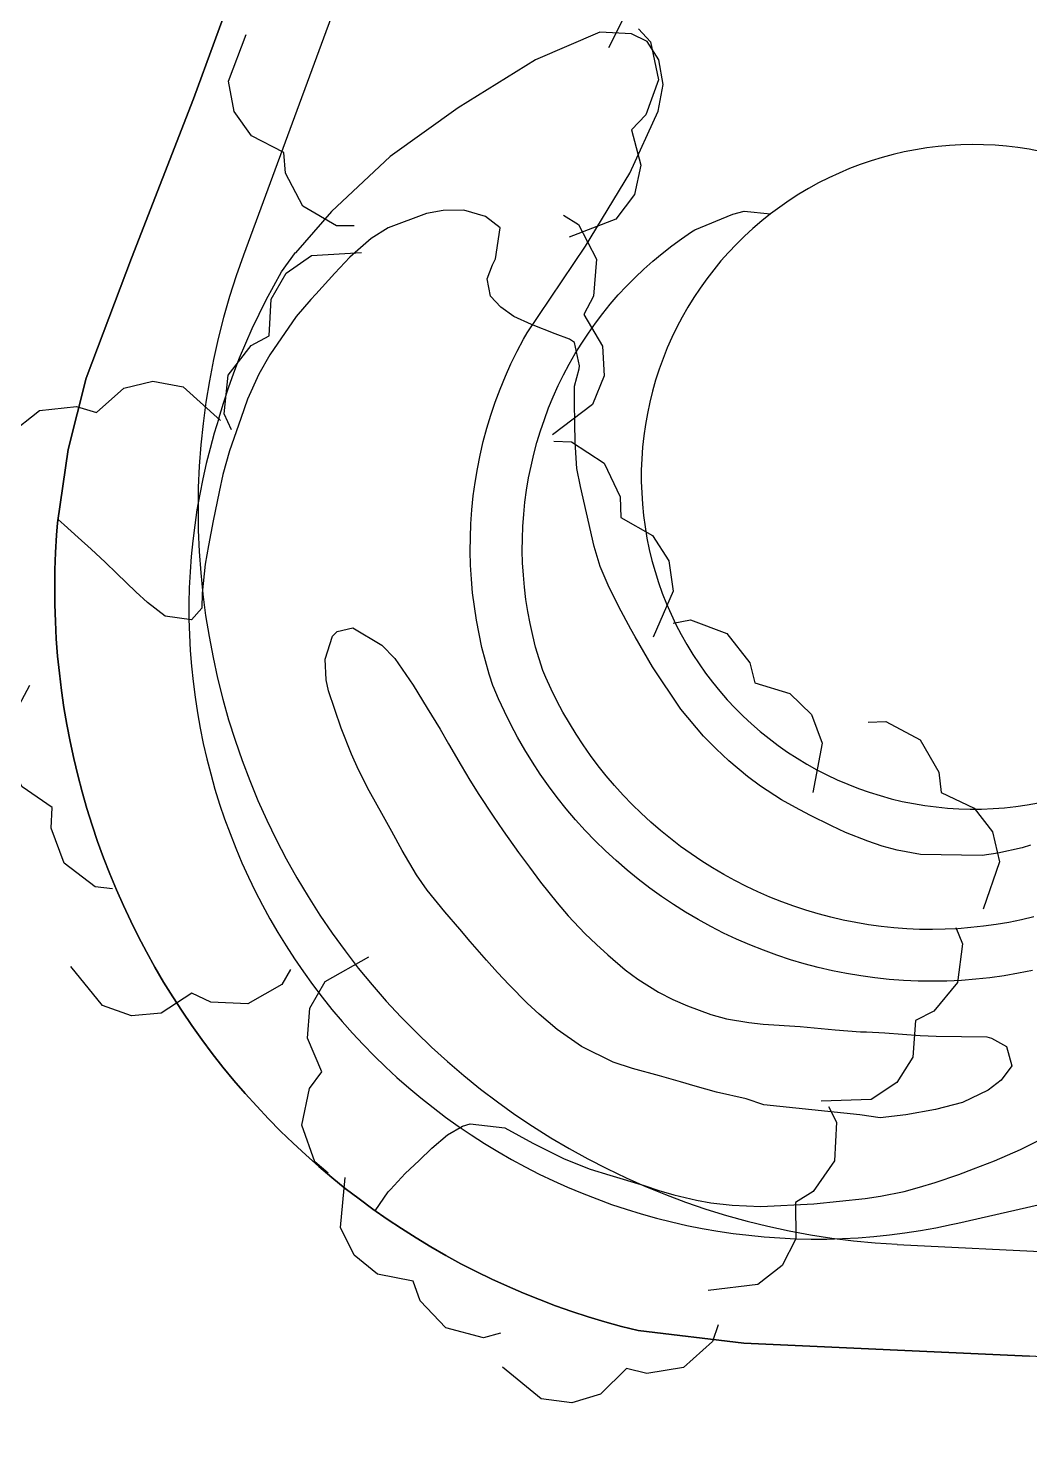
# Model space of a CAD drawing. Extents: x 483350 to 484165, y 4631134 to 4631561.
# Drawn here: x 483947.36 to 483967.77, y 4631455.75 to 4631484.69 of the extents above; entities that cross this region are included whole.
import ezdxf

# ---------------------------------------------------------------- set-up
doc = ezdxf.new("R2010")
doc.units = 0
doc.header["$MEASUREMENT"] = 0
doc.layers.add('1000_corbes', color=35, linetype='Continuous', plot=False)
doc.layers.add('1000_corbes mestres', color=37, linetype='Continuous', plot=False)
doc.layers.add('_POUM POLIGON', color=5, linetype='Continuous', lineweight=30)
for name, color, linetype in [('illes', 252, 'Continuous'), ('topo', 252, 'Continuous'), ('voreres', 252, 'Continuous')]:
    doc.layers.add(name, color=color, linetype=linetype)
doc.layers.add('vegetació_ boscos', color=7, linetype='Continuous', true_color=0x8bb078)

msp = doc.modelspace()

# ---------------------------------------------------------------- linework, layer by layer
at = {"layer": '1000_corbes', "flags": 128}
msp.add_lwpolyline([(483962.345, 4631462.742), (483961.985, 4631462.862), (483961.38, 4631462.998), (483960.946, 4631463.119), (483960.649, 4631463.209), (483960.221, 4631463.331), (483959.669, 4631463.483), (483959.28, 4631463.613), (483958.632, 4631463.933), (483958.132, 4631464.275), (483957.768, 4631464.587), (483957.521, 4631464.815), (483957.156, 4631465.186), (483956.921, 4631465.44), (483956.696, 4631465.692), (483956.361, 4631466.074), (483956.153, 4631466.321), (483955.848, 4631466.676), (483955.485, 4631467.121), (483955.268, 4631467.43), (483954.973, 4631467.927), (483954.765, 4631468.318), (483954.596, 4631468.621), (483954.303, 4631469.144), (483954.085, 4631469.571), (483953.941, 4631469.89), (483953.735, 4631470.42), (483953.471, 4631471.185), (483953.428, 4631471.406), (483953.403, 4631471.827), (483953.557, 4631472.297), (483953.654, 4631472.392), (483953.973, 4631472.466), (483954.564, 4631472.112), (483954.827, 4631471.842), (483955.201, 4631471.301), (483955.486, 4631470.829), (483955.749, 4631470.404), (483955.921, 4631470.104), (483956.176, 4631469.658), (483956.353, 4631469.365), (483956.539, 4631469.068), (483956.831, 4631468.628), (483957.036, 4631468.33), (483957.348, 4631467.887), (483957.574, 4631467.588), (483957.796, 4631467.285), (483958.136, 4631466.861), (483958.362, 4631466.598), (483958.701, 4631466.233), (483958.939, 4631466.008), (483959.171, 4631465.799), (483959.521, 4631465.495), (483959.778, 4631465.301), (483960.199, 4631465.04), (483960.493, 4631464.888), (483960.795, 4631464.757), (483961.271, 4631464.581), (483961.59, 4631464.493), (483962.039, 4631464.417), (483962.335, 4631464.387), (483963.086, 4631464.336), (483963.803, 4631464.272), (483964.317, 4631464.233), (483964.442, 4631464.229), (483964.817, 4631464.209), (483965.537, 4631464.153), (483965.86, 4631464.142), (483966.895, 4631464.131), (483966.99, 4631464.099), (483967.293, 4631463.933), (483967.404, 4631463.537), (483967.185, 4631463.245), (483966.923, 4631463.039), (483966.398, 4631462.79), (483965.848, 4631462.645), (483965.245, 4631462.537), (483964.718, 4631462.479), (483964.307, 4631462.536), (483962.345, 4631462.742)], dxfattribs=at)
msp.add_lwpolyline([(483962.345, 4631462.742), (483961.985, 4631462.862), (483961.38, 4631462.998), (483960.946, 4631463.119), (483960.649, 4631463.209), (483960.221, 4631463.331), (483959.669, 4631463.483), (483959.28, 4631463.613), (483958.632, 4631463.933), (483958.132, 4631464.275), (483957.768, 4631464.587), (483957.521, 4631464.815), (483957.156, 4631465.186), (483956.921, 4631465.44), (483956.696, 4631465.692), (483956.361, 4631466.074), (483956.153, 4631466.321), (483955.848, 4631466.676), (483955.485, 4631467.121), (483955.268, 4631467.43), (483954.973, 4631467.927), (483954.765, 4631468.318), (483954.596, 4631468.621), (483954.303, 4631469.144), (483954.085, 4631469.571), (483953.941, 4631469.89), (483953.735, 4631470.42), (483953.471, 4631471.185), (483953.428, 4631471.406), (483953.403, 4631471.827), (483953.557, 4631472.297), (483953.654, 4631472.392), (483953.973, 4631472.466), (483954.564, 4631472.112), (483954.827, 4631471.842), (483955.201, 4631471.301), (483955.486, 4631470.829), (483955.749, 4631470.404), (483955.921, 4631470.104), (483956.176, 4631469.658), (483956.353, 4631469.365), (483956.539, 4631469.068), (483956.831, 4631468.628), (483957.036, 4631468.33), (483957.348, 4631467.887), (483957.574, 4631467.588), (483957.796, 4631467.285), (483958.136, 4631466.861), (483958.362, 4631466.598), (483958.701, 4631466.233), (483958.939, 4631466.008), (483959.171, 4631465.799), (483959.521, 4631465.495), (483959.778, 4631465.301), (483960.199, 4631465.04), (483960.493, 4631464.888), (483960.795, 4631464.757), (483961.271, 4631464.581), (483961.59, 4631464.493), (483962.039, 4631464.417), (483962.335, 4631464.387), (483963.086, 4631464.336), (483963.803, 4631464.272), (483964.317, 4631464.233), (483964.442, 4631464.229), (483964.817, 4631464.209), (483965.537, 4631464.153), (483965.86, 4631464.142), (483966.895, 4631464.131), (483966.99, 4631464.099), (483967.293, 4631463.933), (483967.404, 4631463.537), (483967.185, 4631463.245), (483966.923, 4631463.039), (483966.398, 4631462.79), (483965.848, 4631462.645), (483965.245, 4631462.537), (483964.718, 4631462.479), (483964.307, 4631462.536), (483962.345, 4631462.742)], dxfattribs=at)
at = {"layer": '1000_corbes mestres', "flags": 128}
for points in [[(483959.637, 4631472.439), (483959.392, 4631472.896), (483959.174, 4631473.335), (483959.012, 4631473.718), (483958.889, 4631474.125), (483958.731, 4631474.816), (483958.609, 4631475.35), (483958.539, 4631475.715), (483958.5, 4631476.257), (483958.496, 4631476.642), (483958.491, 4631477.061), (483958.491, 4631477.395), (483958.586, 4631477.751), (483958.594, 4631477.808), (483958.487, 4631478.287), (483958.384, 4631478.352), (483958.095, 4631478.462), (483957.612, 4631478.654), (483957.255, 4631478.82), (483956.985, 4631479.01), (483956.777, 4631479.234), (483956.708, 4631479.587), (483956.815, 4631479.873), (483956.879, 4631479.993), (483956.974, 4631480.623), (483956.675, 4631480.854), (483956.232, 4631480.984), (483955.811, 4631480.982), (483955.474, 4631480.919), (483954.691, 4631480.623), (483954.345, 4631480.406), (483953.909, 4631480.03), (483953.603, 4631479.702), (483953.215, 4631479.271), (483953.116, 4631479.161), (483952.814, 4631478.814), (483952.277, 4631478.038), (483952.057, 4631477.638), (483951.826, 4631477.131), (483951.685, 4631476.735), (483951.459, 4631476.078), (483951.323, 4631475.592), (483951.248, 4631475.245), (483951.121, 4631474.649), (483951.025, 4631474.149), (483950.963, 4631473.769), (483950.901, 4631473.173), (483950.894, 4631472.867), (483950.683, 4631472.632), (483950.144, 4631472.703), (483949.786, 4631472.988), (483949.548, 4631473.202), (483949.16, 4631473.578), (483948.919, 4631473.806), (483948.636, 4631474.072), (483948.371, 4631474.31), (483948.083, 4631474.569), (483947.962, 4631474.678)], [(483959.637, 4631472.439), (483959.392, 4631472.896), (483959.174, 4631473.335), (483959.012, 4631473.718), (483958.889, 4631474.125), (483958.731, 4631474.816), (483958.609, 4631475.35), (483958.539, 4631475.715), (483958.5, 4631476.257), (483958.496, 4631476.642), (483958.491, 4631477.061), (483958.491, 4631477.395), (483958.586, 4631477.751), (483958.594, 4631477.808), (483958.487, 4631478.287), (483958.384, 4631478.352), (483958.095, 4631478.462), (483957.612, 4631478.654), (483957.255, 4631478.82), (483956.985, 4631479.01), (483956.777, 4631479.234), (483956.708, 4631479.587), (483956.815, 4631479.873), (483956.879, 4631479.993), (483956.974, 4631480.623), (483956.675, 4631480.854), (483956.232, 4631480.984), (483955.811, 4631480.982), (483955.474, 4631480.919), (483954.691, 4631480.623), (483954.345, 4631480.406), (483953.909, 4631480.03), (483953.603, 4631479.702), (483953.215, 4631479.271), (483953.116, 4631479.161), (483952.814, 4631478.814), (483952.277, 4631478.038), (483952.057, 4631477.638), (483951.826, 4631477.131), (483951.685, 4631476.735), (483951.459, 4631476.078), (483951.323, 4631475.592), (483951.248, 4631475.245), (483951.121, 4631474.649), (483951.025, 4631474.149), (483950.963, 4631473.769), (483950.901, 4631473.173), (483950.894, 4631472.867), (483950.683, 4631472.632), (483950.144, 4631472.703), (483949.786, 4631472.988), (483949.548, 4631473.202), (483949.16, 4631473.578), (483948.919, 4631473.806), (483948.636, 4631474.072), (483948.371, 4631474.31), (483948.083, 4631474.569), (483947.962, 4631474.678)], [(483967.782, 4631468.034), (483967.617, 4631467.983), (483967.119, 4631467.872), (483966.796, 4631467.824), (483965.543, 4631467.843), (483965.068, 4631467.937), (483964.763, 4631468.017), (483964.466, 4631468.118), (483964.015, 4631468.298), (483963.725, 4631468.43), (483963.286, 4631468.648), (483962.994, 4631468.803), (483962.708, 4631468.963), (483962.283, 4631469.238), (483962.015, 4631469.437), (483961.633, 4631469.754), (483961.374, 4631469.998), (483961.119, 4631470.259), (483960.655, 4631470.807), (483960.079, 4631471.675), (483959.899, 4631471.977), (483959.722, 4631472.288), (483959.637, 4631472.439)], [(483967.782, 4631468.034), (483967.617, 4631467.983), (483967.119, 4631467.872), (483966.796, 4631467.824), (483965.543, 4631467.843), (483965.068, 4631467.937), (483964.763, 4631468.017), (483964.466, 4631468.118), (483964.015, 4631468.298), (483963.725, 4631468.43), (483963.286, 4631468.648), (483962.994, 4631468.803), (483962.708, 4631468.963), (483962.283, 4631469.238), (483962.015, 4631469.437), (483961.633, 4631469.754), (483961.374, 4631469.998), (483961.119, 4631470.259), (483960.655, 4631470.807), (483960.079, 4631471.675), (483959.899, 4631471.977), (483959.722, 4631472.288), (483959.637, 4631472.439)], [(483954.428, 4631460.58), (483954.69, 4631460.967), (483954.735, 4631461.017), (483955.036, 4631461.339), (483955.319, 4631461.606), (483955.581, 4631461.86), (483955.901, 4631462.132), (483956.209, 4631462.306), (483956.362, 4631462.357), (483957.069, 4631462.269), (483957.637, 4631461.957), (483958.28, 4631461.642), (483958.806, 4631461.432), (483959.207, 4631461.308), (483959.909, 4631461.096), (483960.206, 4631460.995), (483960.513, 4631460.906), (483960.975, 4631460.797), (483961.27, 4631460.742), (483961.703, 4631460.697), (483962.288, 4631460.665), (483963.364, 4631460.724), (483964.415, 4631460.833), (483964.729, 4631460.878), (483965.206, 4631460.977), (483965.521, 4631461.064), (483965.842, 4631461.157), (483966.321, 4631461.318), (483966.621, 4631461.436), (483967.048, 4631461.6), (483967.577, 4631461.829), (483967.964, 4631462.019)], [(483954.428, 4631460.58), (483954.69, 4631460.967), (483954.735, 4631461.017), (483955.036, 4631461.339), (483955.319, 4631461.606), (483955.581, 4631461.86), (483955.901, 4631462.132), (483956.209, 4631462.306), (483956.362, 4631462.357), (483957.069, 4631462.269), (483957.637, 4631461.957), (483958.28, 4631461.642), (483958.806, 4631461.432), (483959.207, 4631461.308), (483959.909, 4631461.096), (483960.206, 4631460.995), (483960.513, 4631460.906), (483960.975, 4631460.797), (483961.27, 4631460.742), (483961.703, 4631460.697), (483962.288, 4631460.665), (483963.364, 4631460.724), (483964.415, 4631460.833), (483964.729, 4631460.878), (483965.206, 4631460.977), (483965.521, 4631461.064), (483965.842, 4631461.157), (483966.321, 4631461.318), (483966.621, 4631461.436), (483967.048, 4631461.6), (483967.577, 4631461.829), (483967.964, 4631462.019)]]:
    msp.add_lwpolyline(points, dxfattribs=at)
at = {"layer": '_POUM POLIGON'}
for p, q in [((483963.107, 4631510.884), (483951.741, 4631480.068)), ((483965.064, 4631459.896), (484024.637, 4631456.912))]:
    msp.add_line(p, q, dxfattribs=at)
msp.add_arc((483965.814, 4631474.878), 15, 159.7545, 267.1316, dxfattribs=at)
at = {"layer": 'illes', "flags": 128}
msp.add_lwpolyline([(483955.001, 4631494.954), (483950.722, 4631483.256), (483949.457, 4631480.009), (483948.534, 4631477.562), (483948.169, 4631476.104), (483947.952, 4631474.608), (483947.932, 4631474.355), (483947.911, 4631474.003), (483947.898, 4631473.651), (483947.893, 4631473.299), (483947.896, 4631472.947), (483947.907, 4631472.595), (483947.926, 4631472.243), (483947.953, 4631471.891), (483947.988, 4631471.541), (483948.031, 4631471.191), (483948.082, 4631470.842), (483948.14, 4631470.495), (483948.207, 4631470.149), (483948.281, 4631469.804), (483948.363, 4631469.462), (483948.453, 4631469.121), (483948.551, 4631468.782), (483948.656, 4631468.446), (483948.768, 4631468.112), (483948.889, 4631467.781), (483949.016, 4631467.452), (483949.152, 4631467.127), (483949.294, 4631466.804), (483949.444, 4631466.485), (483949.601, 4631466.17), (483949.765, 4631465.858), (483949.936, 4631465.55), (483950.114, 4631465.246), (483950.298, 4631464.945), (483950.49, 4631464.65), (483950.688, 4631464.358), (483950.893, 4631464.071), (483951.104, 4631463.789), (483951.321, 4631463.512), (483951.545, 4631463.24), (483951.775, 4631462.973), (483952.01, 4631462.711), (483952.252, 4631462.454), (483952.499, 4631462.204), (483952.752, 4631461.958), (483953.011, 4631461.719), (483953.274, 4631461.486), (483953.543, 4631461.258), (483953.817, 4631461.037), (483954.096, 4631460.822), (483954.38, 4631460.613), (483954.668, 4631460.411), (483954.961, 4631460.216), (483955.258, 4631460.027), (483955.56, 4631459.845), (483955.865, 4631459.67), (483956.174, 4631459.502), (483956.487, 4631459.341), (483956.804, 4631459.187), (483957.124, 4631459.04), (483957.447, 4631458.901), (483957.773, 4631458.769), (483958.102, 4631458.645), (483958.434, 4631458.528), (483958.768, 4631458.418), (483959.105, 4631458.316), (483959.444, 4631458.222), (483959.785, 4631458.136), (483961.943, 4631457.878), (483967.766, 4631457.613)], dxfattribs=at)
msp.add_lwpolyline([(483955.001, 4631494.954), (483950.722, 4631483.256), (483949.457, 4631480.009), (483948.534, 4631477.562), (483948.169, 4631476.104), (483947.952, 4631474.608), (483947.932, 4631474.355), (483947.911, 4631474.003), (483947.898, 4631473.651), (483947.893, 4631473.299), (483947.896, 4631472.947), (483947.907, 4631472.595), (483947.926, 4631472.243), (483947.953, 4631471.891), (483947.988, 4631471.541), (483948.031, 4631471.191), (483948.082, 4631470.842), (483948.14, 4631470.495), (483948.207, 4631470.149), (483948.281, 4631469.804), (483948.363, 4631469.462), (483948.453, 4631469.121), (483948.551, 4631468.782), (483948.656, 4631468.446), (483948.768, 4631468.112), (483948.889, 4631467.781), (483949.016, 4631467.452), (483949.152, 4631467.127), (483949.294, 4631466.804), (483949.444, 4631466.485), (483949.601, 4631466.17), (483949.765, 4631465.858), (483949.936, 4631465.55), (483950.114, 4631465.246), (483950.298, 4631464.945), (483950.49, 4631464.65), (483950.688, 4631464.358), (483950.893, 4631464.071), (483951.104, 4631463.789), (483951.321, 4631463.512), (483951.545, 4631463.24), (483951.775, 4631462.973), (483952.01, 4631462.711), (483952.252, 4631462.454), (483952.499, 4631462.204), (483952.752, 4631461.958), (483953.011, 4631461.719), (483953.274, 4631461.486), (483953.543, 4631461.258), (483953.817, 4631461.037), (483954.096, 4631460.822), (483954.38, 4631460.613), (483954.668, 4631460.411), (483954.961, 4631460.216), (483955.258, 4631460.027), (483955.56, 4631459.845), (483955.865, 4631459.67), (483956.174, 4631459.502), (483956.487, 4631459.341), (483956.804, 4631459.187), (483957.124, 4631459.04), (483957.447, 4631458.901), (483957.773, 4631458.769), (483958.102, 4631458.645), (483958.434, 4631458.528), (483958.768, 4631458.418), (483959.105, 4631458.316), (483959.444, 4631458.222), (483959.785, 4631458.136), (483961.943, 4631457.878), (483967.766, 4631457.613)], dxfattribs=at)
at = {"layer": 'topo', "flags": 128}
for points in [[(483957.524, 4631478.484), (483958.713, 4631480.249), (483959.614, 4631481.741), (483960.194, 4631483.006), (483960.296, 4631483.549), (483960.207, 4631484.049), (483959.969, 4631484.424), (483959.652, 4631484.581), (483959.005, 4631484.615), (483957.695, 4631484.05), (483956.12, 4631483.073), (483954.731, 4631482.08), (483953.538, 4631480.96), (483952.8, 4631480.115)], [(483957.524, 4631478.484), (483958.713, 4631480.249), (483959.614, 4631481.741), (483960.194, 4631483.006), (483960.296, 4631483.549), (483960.207, 4631484.049), (483959.969, 4631484.424), (483959.652, 4631484.581), (483959.005, 4631484.615), (483957.695, 4631484.05), (483956.12, 4631483.073), (483954.731, 4631482.08), (483953.538, 4631480.96), (483952.8, 4631480.115)], [(483960.944, 4631480.587), (483961.717, 4631480.902), (483961.948, 4631480.968), (483962.486, 4631480.911)], [(483960.944, 4631480.587), (483961.717, 4631480.902), (483961.948, 4631480.968), (483962.486, 4631480.911)], [(483957.843, 4631471.596), (483957.766, 4631471.833), (483957.697, 4631472.073), (483957.636, 4631472.315), (483957.582, 4631472.558), (483957.536, 4631472.803), (483957.498, 4631473.049), (483957.468, 4631473.296), (483957.446, 4631473.544), (483957.431, 4631473.792), (483957.425, 4631474.041), (483957.427, 4631474.29), (483957.436, 4631474.538), (483957.453, 4631474.786), (483957.479, 4631475.033), (483957.512, 4631475.279), (483957.553, 4631475.524), (483957.602, 4631475.767), (483957.658, 4631476.009), (483957.723, 4631476.248), (483957.795, 4631476.485), (483957.874, 4631476.72), (483957.961, 4631476.952), (483958.056, 4631477.181), (483958.157, 4631477.407), (483958.266, 4631477.629), (483958.382, 4631477.847), (483958.505, 4631478.062), (483958.635, 4631478.273), (483958.771, 4631478.479), (483958.914, 4631478.68), (483959.064, 4631478.877), (483959.219, 4631479.069), (483959.381, 4631479.256), (483959.549, 4631479.437), (483959.722, 4631479.613), (483959.901, 4631479.783), (483960.086, 4631479.947), (483960.275, 4631480.105), (483960.47, 4631480.257), (483960.67, 4631480.402), (483960.874, 4631480.541), (483960.944, 4631480.587)], [(483957.843, 4631471.596), (483957.766, 4631471.833), (483957.697, 4631472.073), (483957.636, 4631472.315), (483957.582, 4631472.558), (483957.536, 4631472.803), (483957.498, 4631473.049), (483957.468, 4631473.296), (483957.446, 4631473.544), (483957.431, 4631473.792), (483957.425, 4631474.041), (483957.427, 4631474.29), (483957.436, 4631474.538), (483957.453, 4631474.786), (483957.479, 4631475.033), (483957.512, 4631475.279), (483957.553, 4631475.524), (483957.602, 4631475.767), (483957.658, 4631476.009), (483957.723, 4631476.248), (483957.795, 4631476.485), (483957.874, 4631476.72), (483957.961, 4631476.952), (483958.056, 4631477.181), (483958.157, 4631477.407), (483958.266, 4631477.629), (483958.382, 4631477.847), (483958.505, 4631478.062), (483958.635, 4631478.273), (483958.771, 4631478.479), (483958.914, 4631478.68), (483959.064, 4631478.877), (483959.219, 4631479.069), (483959.381, 4631479.256), (483959.549, 4631479.437), (483959.722, 4631479.613), (483959.901, 4631479.783), (483960.086, 4631479.947), (483960.275, 4631480.105), (483960.47, 4631480.257), (483960.67, 4631480.402), (483960.874, 4631480.541), (483960.944, 4631480.587)], [(483951.24, 4631476.74), (483951.334, 4631477.052), (483951.436, 4631477.361), (483951.546, 4631477.668), (483951.663, 4631477.973), (483951.787, 4631478.274), (483951.919, 4631478.572), (483952.058, 4631478.866), (483952.205, 4631479.158), (483952.358, 4631479.445), (483952.518, 4631479.729), (483952.803, 4631480.119)], [(483951.24, 4631476.74), (483951.334, 4631477.052), (483951.436, 4631477.361), (483951.546, 4631477.668), (483951.663, 4631477.973), (483951.787, 4631478.274), (483951.919, 4631478.572), (483952.058, 4631478.866), (483952.205, 4631479.158), (483952.358, 4631479.445), (483952.518, 4631479.729), (483952.803, 4631480.119)], [(483956.831, 4631471.275), (483956.751, 4631471.522), (483956.672, 4631471.796), (483956.603, 4631472.069), (483956.542, 4631472.344), (483956.49, 4631472.623), (483956.447, 4631472.903), (483956.412, 4631473.184), (483956.388, 4631473.463), (483956.37, 4631473.745), (483956.364, 4631474.031), (483956.366, 4631474.311), (483956.376, 4631474.591), (483956.395, 4631474.876), (483956.425, 4631475.157), (483956.462, 4631475.435), (483956.509, 4631475.714), (483956.564, 4631475.989), (483956.628, 4631476.265), (483956.702, 4631476.538), (483956.783, 4631476.805), (483956.873, 4631477.072), (483956.972, 4631477.338), (483957.08, 4631477.597), (483957.194, 4631477.854), (483957.319, 4631478.109), (483957.451, 4631478.356), (483957.524, 4631478.484)], [(483956.831, 4631471.275), (483956.751, 4631471.522), (483956.672, 4631471.796), (483956.603, 4631472.069), (483956.542, 4631472.344), (483956.49, 4631472.623), (483956.447, 4631472.903), (483956.412, 4631473.184), (483956.388, 4631473.463), (483956.37, 4631473.745), (483956.364, 4631474.031), (483956.366, 4631474.311), (483956.376, 4631474.591), (483956.395, 4631474.876), (483956.425, 4631475.157), (483956.462, 4631475.435), (483956.509, 4631475.714), (483956.564, 4631475.989), (483956.628, 4631476.265), (483956.702, 4631476.538), (483956.783, 4631476.805), (483956.873, 4631477.072), (483956.972, 4631477.338), (483957.08, 4631477.597), (483957.194, 4631477.854), (483957.319, 4631478.109), (483957.451, 4631478.356), (483957.524, 4631478.484)], [(483951.24, 4631476.74), (483951.146, 4631476.435), (483951.06, 4631476.127), (483950.982, 4631475.817), (483950.911, 4631475.505), (483950.848, 4631475.192), (483950.793, 4631474.877), (483950.746, 4631474.561), (483950.707, 4631474.244), (483950.676, 4631473.926), (483950.652, 4631473.607), (483950.637, 4631473.287), (483950.63, 4631472.968), (483950.63, 4631472.648), (483950.639, 4631472.328), (483950.655, 4631472.009), (483950.68, 4631471.69), (483950.712, 4631471.372), (483950.753, 4631471.055), (483950.801, 4631470.738), (483950.857, 4631470.423), (483950.921, 4631470.11), (483950.993, 4631469.798), (483951.073, 4631469.488), (483951.16, 4631469.18), (483951.255, 4631468.875), (483951.357, 4631468.572), (483951.467, 4631468.271), (483951.585, 4631467.973), (483951.709, 4631467.679), (483951.842, 4631467.387), (483951.981, 4631467.099), (483952.127, 4631466.815), (483952.281, 4631466.534), (483952.442, 4631466.257), (483952.609, 4631465.984), (483952.783, 4631465.716), (483952.964, 4631465.452), (483953.151, 4631465.192), (483953.345, 4631464.937), (483953.544, 4631464.688), (483953.751, 4631464.443), (483953.963, 4631464.203), (483954.181, 4631463.969), (483954.404, 4631463.74), (483954.634, 4631463.517), (483954.869, 4631463.3), (483955.109, 4631463.089), (483955.354, 4631462.884), (483955.605, 4631462.685), (483955.86, 4631462.492), (483956.12, 4631462.306), (483956.384, 4631462.126), (483956.653, 4631461.953), (483956.926, 4631461.787), (483957.204, 4631461.627), (483957.485, 4631461.475), (483957.769, 4631461.33), (483958.058, 4631461.191), (483958.349, 4631461.06), (483958.644, 4631460.937), (483958.942, 4631460.821), (483959.242, 4631460.712), (483959.545, 4631460.611), (483959.851, 4631460.517), (483960.158, 4631460.432), (483960.468, 4631460.353), (483960.78, 4631460.283), (483961.093, 4631460.221), (483961.408, 4631460.166), (483961.724, 4631460.119), (483962.041, 4631460.08), (483962.358, 4631460.049), (483962.677, 4631460.026), (483962.996, 4631460.011), (483963.315, 4631460.004), (483963.634, 4631460.005), (483963.953, 4631460.014), (483964.272, 4631460.031), (483964.59, 4631460.056), (483964.907, 4631460.089), (483965.224, 4631460.13), (483965.539, 4631460.179), (483965.853, 4631460.236), (483966.166, 4631460.3), (483966.302, 4631460.331)], [(483951.24, 4631476.74), (483951.146, 4631476.435), (483951.06, 4631476.127), (483950.982, 4631475.817), (483950.911, 4631475.505), (483950.848, 4631475.192), (483950.793, 4631474.877), (483950.746, 4631474.561), (483950.707, 4631474.244), (483950.676, 4631473.926), (483950.652, 4631473.607), (483950.637, 4631473.287), (483950.63, 4631472.968), (483950.63, 4631472.648), (483950.639, 4631472.328), (483950.655, 4631472.009), (483950.68, 4631471.69), (483950.712, 4631471.372), (483950.753, 4631471.055), (483950.801, 4631470.738), (483950.857, 4631470.423), (483950.921, 4631470.11), (483950.993, 4631469.798), (483951.073, 4631469.488), (483951.16, 4631469.18), (483951.255, 4631468.875), (483951.357, 4631468.572), (483951.467, 4631468.271), (483951.585, 4631467.973), (483951.709, 4631467.679), (483951.842, 4631467.387), (483951.981, 4631467.099), (483952.127, 4631466.815), (483952.281, 4631466.534), (483952.442, 4631466.257), (483952.609, 4631465.984), (483952.783, 4631465.716), (483952.964, 4631465.452), (483953.151, 4631465.192), (483953.345, 4631464.937), (483953.544, 4631464.688), (483953.751, 4631464.443), (483953.963, 4631464.203), (483954.181, 4631463.969), (483954.404, 4631463.74), (483954.634, 4631463.517), (483954.869, 4631463.3), (483955.109, 4631463.089), (483955.354, 4631462.884), (483955.605, 4631462.685), (483955.86, 4631462.492), (483956.12, 4631462.306), (483956.384, 4631462.126), (483956.653, 4631461.953), (483956.926, 4631461.787), (483957.204, 4631461.627), (483957.485, 4631461.475), (483957.769, 4631461.33), (483958.058, 4631461.191), (483958.349, 4631461.06), (483958.644, 4631460.937), (483958.942, 4631460.821), (483959.242, 4631460.712), (483959.545, 4631460.611), (483959.851, 4631460.517), (483960.158, 4631460.432), (483960.468, 4631460.353), (483960.78, 4631460.283), (483961.093, 4631460.221), (483961.408, 4631460.166), (483961.724, 4631460.119), (483962.041, 4631460.08), (483962.358, 4631460.049), (483962.677, 4631460.026), (483962.996, 4631460.011), (483963.315, 4631460.004), (483963.634, 4631460.005), (483963.953, 4631460.014), (483964.272, 4631460.031), (483964.59, 4631460.056), (483964.907, 4631460.089), (483965.224, 4631460.13), (483965.539, 4631460.179), (483965.853, 4631460.236), (483966.166, 4631460.3), (483966.302, 4631460.331)], [(483967.853, 4631466.574), (483967.598, 4631466.514), (483967.342, 4631466.462), (483967.085, 4631466.418), (483966.826, 4631466.382), (483966.566, 4631466.354), (483966.306, 4631466.333), (483966.045, 4631466.321), (483965.783, 4631466.317), (483965.522, 4631466.32), (483965.261, 4631466.332), (483965, 4631466.352), (483964.74, 4631466.379), (483964.481, 4631466.415), (483964.223, 4631466.458), (483963.966, 4631466.509), (483963.711, 4631466.568), (483963.458, 4631466.635), (483963.207, 4631466.71), (483962.959, 4631466.792), (483962.713, 4631466.881), (483962.47, 4631466.978), (483962.229, 4631467.083), (483961.993, 4631467.195), (483961.759, 4631467.313), (483961.53, 4631467.439), (483961.304, 4631467.572), (483961.082, 4631467.712), (483960.865, 4631467.858), (483960.652, 4631468.011), (483960.444, 4631468.171), (483960.241, 4631468.336), (483960.044, 4631468.508), (483959.851, 4631468.686), (483959.664, 4631468.869), (483959.482, 4631469.058), (483959.307, 4631469.252), (483959.137, 4631469.452), (483958.974, 4631469.657), (483958.817, 4631469.866), (483958.666, 4631470.081), (483958.522, 4631470.299), (483958.384, 4631470.522), (483958.254, 4631470.75), (483958.13, 4631470.98), (483958.014, 4631471.215), (483957.904, 4631471.453), (483957.843, 4631471.596)], [(483967.853, 4631466.574), (483967.598, 4631466.514), (483967.342, 4631466.462), (483967.085, 4631466.418), (483966.826, 4631466.382), (483966.566, 4631466.354), (483966.306, 4631466.333), (483966.045, 4631466.321), (483965.783, 4631466.317), (483965.522, 4631466.32), (483965.261, 4631466.332), (483965, 4631466.352), (483964.74, 4631466.379), (483964.481, 4631466.415), (483964.223, 4631466.458), (483963.966, 4631466.509), (483963.711, 4631466.568), (483963.458, 4631466.635), (483963.207, 4631466.71), (483962.959, 4631466.792), (483962.713, 4631466.881), (483962.47, 4631466.978), (483962.229, 4631467.083), (483961.993, 4631467.195), (483961.759, 4631467.313), (483961.53, 4631467.439), (483961.304, 4631467.572), (483961.082, 4631467.712), (483960.865, 4631467.858), (483960.652, 4631468.011), (483960.444, 4631468.171), (483960.241, 4631468.336), (483960.044, 4631468.508), (483959.851, 4631468.686), (483959.664, 4631468.869), (483959.482, 4631469.058), (483959.307, 4631469.252), (483959.137, 4631469.452), (483958.974, 4631469.657), (483958.817, 4631469.866), (483958.666, 4631470.081), (483958.522, 4631470.299), (483958.384, 4631470.522), (483958.254, 4631470.75), (483958.13, 4631470.98), (483958.014, 4631471.215), (483957.904, 4631471.453), (483957.843, 4631471.596)], [(483967.826, 4631465.482), (483967.539, 4631465.423), (483967.249, 4631465.374), (483966.957, 4631465.333), (483966.667, 4631465.302), (483966.375, 4631465.278), (483966.079, 4631465.265), (483965.787, 4631465.26), (483965.493, 4631465.263), (483965.198, 4631465.277), (483964.906, 4631465.299), (483964.614, 4631465.329), (483964.323, 4631465.37), (483964.034, 4631465.418), (483963.745, 4631465.475), (483963.457, 4631465.542), (483963.172, 4631465.617), (483962.89, 4631465.701), (483962.614, 4631465.793), (483962.338, 4631465.893), (483962.063, 4631466.002), (483961.792, 4631466.12), (483961.529, 4631466.245), (483961.266, 4631466.377), (483961.007, 4631466.52), (483960.754, 4631466.669), (483960.505, 4631466.826), (483960.262, 4631466.99), (483960.021, 4631467.162), (483959.788, 4631467.342), (483959.56, 4631467.527), (483959.338, 4631467.721), (483959.123, 4631467.919), (483958.913, 4631468.124), (483958.709, 4631468.337), (483958.512, 4631468.555), (483958.32, 4631468.78), (483958.137, 4631469.01), (483957.962, 4631469.245), (483957.792, 4631469.486), (483957.631, 4631469.729), (483957.475, 4631469.982), (483957.329, 4631470.237), (483957.191, 4631470.495), (483957.06, 4631470.759), (483956.938, 4631471.023), (483956.83, 4631471.277)], [(483967.826, 4631465.482), (483967.539, 4631465.423), (483967.249, 4631465.374), (483966.957, 4631465.333), (483966.667, 4631465.302), (483966.375, 4631465.278), (483966.079, 4631465.265), (483965.787, 4631465.26), (483965.493, 4631465.263), (483965.198, 4631465.277), (483964.906, 4631465.299), (483964.614, 4631465.329), (483964.323, 4631465.37), (483964.034, 4631465.418), (483963.745, 4631465.475), (483963.457, 4631465.542), (483963.172, 4631465.617), (483962.89, 4631465.701), (483962.614, 4631465.793), (483962.338, 4631465.893), (483962.063, 4631466.002), (483961.792, 4631466.12), (483961.529, 4631466.245), (483961.266, 4631466.377), (483961.007, 4631466.52), (483960.754, 4631466.669), (483960.505, 4631466.826), (483960.262, 4631466.99), (483960.021, 4631467.162), (483959.788, 4631467.342), (483959.56, 4631467.527), (483959.338, 4631467.721), (483959.123, 4631467.919), (483958.913, 4631468.124), (483958.709, 4631468.337), (483958.512, 4631468.555), (483958.32, 4631468.78), (483958.137, 4631469.01), (483957.962, 4631469.245), (483957.792, 4631469.486), (483957.631, 4631469.729), (483957.475, 4631469.982), (483957.329, 4631470.237), (483957.191, 4631470.495), (483957.06, 4631470.759), (483956.938, 4631471.023), (483956.83, 4631471.277)], [(483966.302, 4631460.331), (483967.939, 4631460.702), (483969.48, 4631461.134), (483971.007, 4631461.719)], [(483966.302, 4631460.331), (483967.939, 4631460.702), (483969.48, 4631461.134), (483971.007, 4631461.719)]]:
    msp.add_lwpolyline(points, dxfattribs=at)
at = {"layer": 'vegetació_ boscos', "flags": 128}
for points in [[(483957.401, 4631488.411), (483957.757, 4631488.373), (483958.396, 4631487.905), (483958.68, 4631487.2), (483958.668, 4631486.776), (483959.292, 4631486.371), (483959.593, 4631485.838), (483959.644, 4631485.211), (483959.183, 4631484.298)], [(483957.401, 4631488.411), (483957.757, 4631488.373), (483958.396, 4631487.905), (483958.68, 4631487.2), (483958.668, 4631486.776), (483959.292, 4631486.371), (483959.593, 4631485.838), (483959.644, 4631485.211), (483959.183, 4631484.298)], [(483953.994, 4631480.664), (483953.636, 4631480.664), (483952.952, 4631481.065), (483952.597, 4631481.737), (483952.566, 4631482.16), (483951.903, 4631482.498), (483951.549, 4631482.997), (483951.433, 4631483.615), (483951.798, 4631484.571)], [(483953.994, 4631480.664), (483953.636, 4631480.664), (483952.952, 4631481.065), (483952.597, 4631481.737), (483952.566, 4631482.16), (483951.903, 4631482.498), (483951.549, 4631482.997), (483951.433, 4631483.615), (483951.798, 4631484.571)], [(483959.796, 4631484.685), (483960.036, 4631484.419), (483960.2, 4631483.644), (483959.941, 4631482.929), (483959.649, 4631482.622), (483959.844, 4631481.903), (483959.713, 4631481.306), (483959.333, 4631480.805), (483958.381, 4631480.432)], [(483959.796, 4631484.685), (483960.036, 4631484.419), (483960.2, 4631483.644), (483959.941, 4631482.929), (483959.649, 4631482.622), (483959.844, 4631481.903), (483959.713, 4631481.306), (483959.333, 4631480.805), (483958.381, 4631480.432)], [(483958.267, 4631480.882), (483958.57, 4631480.691), (483958.935, 4631479.988), (483958.877, 4631479.23), (483958.677, 4631478.855), (483959.058, 4631478.215), (483959.091, 4631477.605), (483958.859, 4631477.02), (483958.041, 4631476.406)], [(483958.267, 4631480.882), (483958.57, 4631480.691), (483958.935, 4631479.988), (483958.877, 4631479.23), (483958.677, 4631478.855), (483959.058, 4631478.215), (483959.091, 4631477.605), (483958.859, 4631477.02), (483958.041, 4631476.406)], [(483951.496, 4631476.508), (483951.348, 4631476.834), (483951.43, 4631477.622), (483951.896, 4631478.223), (483952.268, 4631478.426), (483952.302, 4631479.17), (483952.61, 4631479.698), (483953.125, 4631480.059), (483954.146, 4631480.122)], [(483951.496, 4631476.508), (483951.348, 4631476.834), (483951.43, 4631477.622), (483951.896, 4631478.223), (483952.268, 4631478.426), (483952.302, 4631479.17), (483952.61, 4631479.698), (483953.125, 4631480.059), (483954.146, 4631480.122)], [(483946.831, 4631476.077), (483946.962, 4631476.41), (483947.585, 4631476.9), (483948.34, 4631476.985), (483948.745, 4631476.859), (483949.303, 4631477.353), (483949.896, 4631477.5), (483950.514, 4631477.382), (483951.27, 4631476.693)], [(483946.831, 4631476.077), (483946.962, 4631476.41), (483947.585, 4631476.9), (483948.34, 4631476.985), (483948.745, 4631476.859), (483949.303, 4631477.353), (483949.896, 4631477.5), (483950.514, 4631477.382), (483951.27, 4631476.693)], [(483958.07, 4631476.275), (483958.428, 4631476.258), (483959.093, 4631475.828), (483959.418, 4631475.141), (483959.431, 4631474.717), (483960.078, 4631474.35), (483960.41, 4631473.836), (483960.498, 4631473.213), (483960.092, 4631472.275)], [(483958.07, 4631476.275), (483958.428, 4631476.258), (483959.093, 4631475.828), (483959.418, 4631475.141), (483959.431, 4631474.717), (483960.078, 4631474.35), (483960.41, 4631473.836), (483960.498, 4631473.213), (483960.092, 4631472.275)], [(483960.497, 4631472.566), (483960.85, 4631472.629), (483961.594, 4631472.356), (483962.062, 4631471.757), (483962.168, 4631471.347), (483962.88, 4631471.131), (483963.317, 4631470.703), (483963.54, 4631470.114), (483963.35, 4631469.11)], [(483960.497, 4631472.566), (483960.85, 4631472.629), (483961.594, 4631472.356), (483962.062, 4631471.757), (483962.168, 4631471.347), (483962.88, 4631471.131), (483963.317, 4631470.703), (483963.54, 4631470.114), (483963.35, 4631469.11)], [(483949.073, 4631467.144), (483948.717, 4631467.189), (483948.089, 4631467.672), (483947.822, 4631468.384), (483947.844, 4631468.807), (483947.229, 4631469.227), (483946.941, 4631469.766), (483946.904, 4631470.394), (483947.386, 4631471.296)], [(483949.073, 4631467.144), (483948.717, 4631467.189), (483948.089, 4631467.672), (483947.822, 4631468.384), (483947.844, 4631468.807), (483947.229, 4631469.227), (483946.941, 4631469.766), (483946.904, 4631470.394), (483947.386, 4631471.296)], [(483964.475, 4631470.546), (483964.833, 4631470.56), (483965.532, 4631470.186), (483965.913, 4631469.528), (483965.961, 4631469.107), (483966.636, 4631468.794), (483967.009, 4631468.31), (483967.149, 4631467.696), (483966.822, 4631466.728)], [(483964.475, 4631470.546), (483964.833, 4631470.56), (483965.532, 4631470.186), (483965.913, 4631469.528), (483965.961, 4631469.107), (483966.636, 4631468.794), (483967.009, 4631468.31), (483967.149, 4631467.696), (483966.822, 4631466.728)], [(483966.26, 4631466.355), (483966.399, 4631466.025), (483966.296, 4631465.239), (483965.815, 4631464.651), (483965.437, 4631464.458), (483965.383, 4631463.715), (483965.061, 4631463.195), (483964.536, 4631462.848), (483963.514, 4631462.813)], [(483966.26, 4631466.355), (483966.399, 4631466.025), (483966.296, 4631465.239), (483965.815, 4631464.651), (483965.437, 4631464.458), (483965.383, 4631463.715), (483965.061, 4631463.195), (483964.536, 4631462.848), (483963.514, 4631462.813)], [(483953.469, 4631461.351), (483953.195, 4631461.581), (483952.928, 4631462.327), (483953.088, 4631463.071), (483953.336, 4631463.415), (483953.046, 4631464.1), (483953.095, 4631464.71), (483953.404, 4631465.258), (483954.297, 4631465.756)], [(483953.469, 4631461.351), (483953.195, 4631461.581), (483952.928, 4631462.327), (483953.088, 4631463.071), (483953.336, 4631463.415), (483953.046, 4631464.1), (483953.095, 4631464.71), (483953.404, 4631465.258), (483954.297, 4631465.756)], [(483952.702, 4631465.502), (483952.522, 4631465.193), (483951.833, 4631464.802), (483951.073, 4631464.832), (483950.691, 4631465.017), (483950.066, 4631464.613), (483949.457, 4631464.557), (483948.864, 4631464.767), (483948.22, 4631465.562)], [(483952.702, 4631465.502), (483952.522, 4631465.193), (483951.833, 4631464.802), (483951.073, 4631464.832), (483950.691, 4631465.017), (483950.066, 4631464.613), (483949.457, 4631464.557), (483948.864, 4631464.767), (483948.22, 4631465.562)], [(483963.664, 4631462.709), (483963.829, 4631462.391), (483963.79, 4631461.6), (483963.357, 4631460.975), (483962.996, 4631460.752), (483963.002, 4631460.007), (483962.723, 4631459.463), (483962.228, 4631459.075), (483961.212, 4631458.957)], [(483963.664, 4631462.709), (483963.829, 4631462.391), (483963.79, 4631461.6), (483963.357, 4631460.975), (483962.996, 4631460.752), (483963.002, 4631460.007), (483962.723, 4631459.463), (483962.228, 4631459.075), (483961.212, 4631458.957)], [(483956.979, 4631458.086), (483956.634, 4631457.99), (483955.868, 4631458.192), (483955.345, 4631458.744), (483955.201, 4631459.143), (483954.472, 4631459.29), (483953.997, 4631459.676), (483953.719, 4631460.24), (483953.814, 4631461.258)], [(483956.979, 4631458.086), (483956.634, 4631457.99), (483955.868, 4631458.192), (483955.345, 4631458.744), (483955.201, 4631459.143), (483954.472, 4631459.29), (483953.997, 4631459.676), (483953.719, 4631460.24), (483953.814, 4631461.258)], [(483961.416, 4631458.252), (483961.304, 4631457.912), (483960.709, 4631457.388), (483959.96, 4631457.261), (483959.548, 4631457.364), (483959.019, 4631456.841), (483958.435, 4631456.661), (483957.811, 4631456.745), (483957.018, 4631457.391)], [(483961.416, 4631458.252), (483961.304, 4631457.912), (483960.709, 4631457.388), (483959.96, 4631457.261), (483959.548, 4631457.364), (483959.019, 4631456.841), (483958.435, 4631456.661), (483957.811, 4631456.745), (483957.018, 4631457.391)]]:
    msp.add_lwpolyline(points, dxfattribs=at)
at = {"layer": 'voreres', "flags": 128}
for points in [[(483947.952, 4631474.608), (483948.169, 4631476.104), (483948.534, 4631477.562), (483949.457, 4631480.009), (483950.722, 4631483.256), (483955.001, 4631494.954), (483955.898, 4631497.407)], [(483947.952, 4631474.608), (483948.169, 4631476.104), (483948.534, 4631477.562), (483949.457, 4631480.009), (483950.722, 4631483.256), (483955.001, 4631494.954), (483955.898, 4631497.407)], [(483967.984, 4631482.184), (483967.755, 4631482.227), (483967.525, 4631482.262), (483967.293, 4631482.289), (483967.061, 4631482.308), (483966.829, 4631482.319), (483966.596, 4631482.322), (483966.363, 4631482.317), (483966.131, 4631482.304), (483965.899, 4631482.283), (483965.668, 4631482.254), (483965.438, 4631482.217), (483965.209, 4631482.173), (483964.983, 4631482.12), (483964.758, 4631482.06), (483964.535, 4631481.992), (483964.315, 4631481.916), (483964.097, 4631481.833), (483963.883, 4631481.743), (483963.672, 4631481.645), (483963.464, 4631481.54), (483963.26, 4631481.428), (483963.06, 4631481.309), (483962.864, 4631481.183), (483962.673, 4631481.05), (483962.486, 4631480.911)], [(483967.984, 4631482.184), (483967.755, 4631482.227), (483967.525, 4631482.262), (483967.293, 4631482.289), (483967.061, 4631482.308), (483966.829, 4631482.319), (483966.596, 4631482.322), (483966.363, 4631482.317), (483966.131, 4631482.304), (483965.899, 4631482.283), (483965.668, 4631482.254), (483965.438, 4631482.217), (483965.209, 4631482.173), (483964.983, 4631482.12), (483964.758, 4631482.06), (483964.535, 4631481.992), (483964.315, 4631481.916), (483964.097, 4631481.833), (483963.883, 4631481.743), (483963.672, 4631481.645), (483963.464, 4631481.54), (483963.26, 4631481.428), (483963.06, 4631481.309), (483962.864, 4631481.183), (483962.673, 4631481.05), (483962.486, 4631480.911)], [(483962.486, 4631480.911), (483962.304, 4631480.766), (483962.127, 4631480.614), (483961.956, 4631480.457), (483961.79, 4631480.294), (483961.63, 4631480.125), (483961.475, 4631479.951), (483961.327, 4631479.771), (483961.185, 4631479.587), (483961.05, 4631479.397), (483960.921, 4631479.204), (483960.798, 4631479.006), (483960.683, 4631478.803), (483960.575, 4631478.597), (483960.474, 4631478.388), (483960.38, 4631478.175), (483960.293, 4631477.959), (483960.214, 4631477.74), (483960.142, 4631477.518), (483960.079, 4631477.295), (483960.022, 4631477.069), (483959.974, 4631476.841), (483959.934, 4631476.612), (483959.901, 4631476.381), (483959.876, 4631476.15), (483959.86, 4631475.918), (483959.851, 4631475.685), (483959.85, 4631475.452), (483959.858, 4631475.22), (483959.873, 4631474.987), (483959.896, 4631474.756), (483959.927, 4631474.525), (483959.966, 4631474.296), (483960.013, 4631474.068), (483960.068, 4631473.841), (483960.131, 4631473.617), (483960.201, 4631473.395), (483960.279, 4631473.176), (483960.364, 4631472.959), (483960.457, 4631472.746), (483960.557, 4631472.535), (483960.664, 4631472.329), (483960.778, 4631472.126), (483960.899, 4631471.927), (483961.027, 4631471.732), (483961.161, 4631471.542), (483961.302, 4631471.357), (483961.449, 4631471.176), (483961.602, 4631471.001), (483961.762, 4631470.831), (483961.926, 4631470.667), (483962.097, 4631470.508), (483962.273, 4631470.356), (483962.454, 4631470.209), (483962.64, 4631470.069), (483962.83, 4631469.935), (483963.025, 4631469.808), (483963.225, 4631469.688), (483963.428, 4631469.574), (483963.635, 4631469.468), (483963.846, 4631469.369), (483964.06, 4631469.277), (483964.277, 4631469.192), (483964.496, 4631469.115), (483964.719, 4631469.046), (483964.943, 4631468.984), (483965.17, 4631468.93), (483965.398, 4631468.884), (483965.627, 4631468.846), (483965.858, 4631468.815), (483966.09, 4631468.793), (483966.322, 4631468.778), (483966.555, 4631468.772), (483966.788, 4631468.773), (483967.021, 4631468.783), (483967.253, 4631468.8), (483967.484, 4631468.826), (483967.715, 4631468.859), (483967.944, 4631468.9)], [(483962.486, 4631480.911), (483962.304, 4631480.766), (483962.127, 4631480.614), (483961.956, 4631480.457), (483961.79, 4631480.294), (483961.63, 4631480.125), (483961.475, 4631479.951), (483961.327, 4631479.771), (483961.185, 4631479.587), (483961.05, 4631479.397), (483960.921, 4631479.204), (483960.798, 4631479.006), (483960.683, 4631478.803), (483960.575, 4631478.597), (483960.474, 4631478.388), (483960.38, 4631478.175), (483960.293, 4631477.959), (483960.214, 4631477.74), (483960.142, 4631477.518), (483960.079, 4631477.295), (483960.022, 4631477.069), (483959.974, 4631476.841), (483959.934, 4631476.612), (483959.901, 4631476.381), (483959.876, 4631476.15), (483959.86, 4631475.918), (483959.851, 4631475.685), (483959.85, 4631475.452), (483959.858, 4631475.22), (483959.873, 4631474.987), (483959.896, 4631474.756), (483959.927, 4631474.525), (483959.966, 4631474.296), (483960.013, 4631474.068), (483960.068, 4631473.841), (483960.131, 4631473.617), (483960.201, 4631473.395), (483960.279, 4631473.176), (483960.364, 4631472.959), (483960.457, 4631472.746), (483960.557, 4631472.535), (483960.664, 4631472.329), (483960.778, 4631472.126), (483960.899, 4631471.927), (483961.027, 4631471.732), (483961.161, 4631471.542), (483961.302, 4631471.357), (483961.449, 4631471.176), (483961.602, 4631471.001), (483961.762, 4631470.831), (483961.926, 4631470.667), (483962.097, 4631470.508), (483962.273, 4631470.356), (483962.454, 4631470.209), (483962.64, 4631470.069), (483962.83, 4631469.935), (483963.025, 4631469.808), (483963.225, 4631469.688), (483963.428, 4631469.574), (483963.635, 4631469.468), (483963.846, 4631469.369), (483964.06, 4631469.277), (483964.277, 4631469.192), (483964.496, 4631469.115), (483964.719, 4631469.046), (483964.943, 4631468.984), (483965.17, 4631468.93), (483965.398, 4631468.884), (483965.627, 4631468.846), (483965.858, 4631468.815), (483966.09, 4631468.793), (483966.322, 4631468.778), (483966.555, 4631468.772), (483966.788, 4631468.773), (483967.021, 4631468.783), (483967.253, 4631468.8), (483967.484, 4631468.826), (483967.715, 4631468.859), (483967.944, 4631468.9)], [(483959.785, 4631458.136), (483959.444, 4631458.222), (483959.105, 4631458.316), (483958.768, 4631458.418), (483958.434, 4631458.528), (483958.102, 4631458.645), (483957.773, 4631458.769), (483957.447, 4631458.901), (483957.124, 4631459.04), (483956.804, 4631459.187), (483956.487, 4631459.341), (483956.174, 4631459.502), (483955.865, 4631459.67), (483955.56, 4631459.845), (483955.258, 4631460.027), (483954.961, 4631460.216), (483954.668, 4631460.411), (483954.38, 4631460.613), (483954.096, 4631460.822), (483953.817, 4631461.037), (483953.543, 4631461.258), (483953.274, 4631461.486), (483953.011, 4631461.719), (483952.752, 4631461.958), (483952.499, 4631462.204), (483952.252, 4631462.454), (483952.01, 4631462.711), (483951.775, 4631462.973), (483951.545, 4631463.24), (483951.321, 4631463.512), (483951.104, 4631463.789), (483950.893, 4631464.071), (483950.688, 4631464.358), (483950.49, 4631464.65), (483950.298, 4631464.945), (483950.114, 4631465.246), (483949.936, 4631465.55), (483949.765, 4631465.858), (483949.601, 4631466.17), (483949.444, 4631466.485), (483949.294, 4631466.804), (483949.152, 4631467.127), (483949.016, 4631467.452), (483948.889, 4631467.781), (483948.768, 4631468.112), (483948.656, 4631468.446), (483948.551, 4631468.782), (483948.453, 4631469.121), (483948.363, 4631469.462), (483948.281, 4631469.804), (483948.207, 4631470.149), (483948.14, 4631470.495), (483948.082, 4631470.842), (483948.031, 4631471.191), (483947.988, 4631471.541), (483947.953, 4631471.891), (483947.926, 4631472.243), (483947.907, 4631472.595), (483947.896, 4631472.947), (483947.893, 4631473.299), (483947.898, 4631473.651), (483947.911, 4631474.003), (483947.932, 4631474.355), (483947.952, 4631474.608)], [(483959.785, 4631458.136), (483959.444, 4631458.222), (483959.105, 4631458.316), (483958.768, 4631458.418), (483958.434, 4631458.528), (483958.102, 4631458.645), (483957.773, 4631458.769), (483957.447, 4631458.901), (483957.124, 4631459.04), (483956.804, 4631459.187), (483956.487, 4631459.341), (483956.174, 4631459.502), (483955.865, 4631459.67), (483955.56, 4631459.845), (483955.258, 4631460.027), (483954.961, 4631460.216), (483954.668, 4631460.411), (483954.38, 4631460.613), (483954.096, 4631460.822), (483953.817, 4631461.037), (483953.543, 4631461.258), (483953.274, 4631461.486), (483953.011, 4631461.719), (483952.752, 4631461.958), (483952.499, 4631462.204), (483952.252, 4631462.454), (483952.01, 4631462.711), (483951.775, 4631462.973), (483951.545, 4631463.24), (483951.321, 4631463.512), (483951.104, 4631463.789), (483950.893, 4631464.071), (483950.688, 4631464.358), (483950.49, 4631464.65), (483950.298, 4631464.945), (483950.114, 4631465.246), (483949.936, 4631465.55), (483949.765, 4631465.858), (483949.601, 4631466.17), (483949.444, 4631466.485), (483949.294, 4631466.804), (483949.152, 4631467.127), (483949.016, 4631467.452), (483948.889, 4631467.781), (483948.768, 4631468.112), (483948.656, 4631468.446), (483948.551, 4631468.782), (483948.453, 4631469.121), (483948.363, 4631469.462), (483948.281, 4631469.804), (483948.207, 4631470.149), (483948.14, 4631470.495), (483948.082, 4631470.842), (483948.031, 4631471.191), (483947.988, 4631471.541), (483947.953, 4631471.891), (483947.926, 4631472.243), (483947.907, 4631472.595), (483947.896, 4631472.947), (483947.893, 4631473.299), (483947.898, 4631473.651), (483947.911, 4631474.003), (483947.932, 4631474.355), (483947.952, 4631474.608)], [(484007.915, 4631455.911), (484005.995, 4631455.751), (483998.516, 4631456.112), (483984.838, 4631456.721), (483967.766, 4631457.613), (483961.943, 4631457.878), (483959.785, 4631458.136)], [(484007.915, 4631455.911), (484005.995, 4631455.751), (483998.516, 4631456.112), (483984.838, 4631456.721), (483967.766, 4631457.613), (483961.943, 4631457.878), (483959.785, 4631458.136)]]:
    msp.add_lwpolyline(points, dxfattribs=at)

doc.saveas('drawing.dxf')
